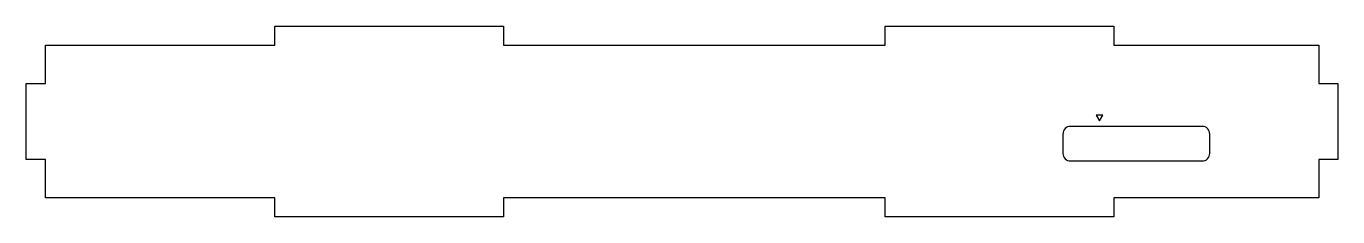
# Model space of a CAD drawing. Header units: millimetres. Extents: x -333 to -161, y -42 to -17.
import ezdxf

# ---------------------------------------------------------------- set-up
doc = ezdxf.new("R2010")
doc.units = ezdxf.units.MM
doc.layers.get('0').update_dxf_attribs({"linetype": 'CONTINUOUS'})

msp = doc.modelspace()

# ---------------------------------------------------------------- linework, layer by layer
for points in [[(-220.48, -39.99), (-270.48, -39.99), (-270.48, -42.49), (-300.48, -42.49), (-300.48, -39.99), (-330.54, -39.99), (-330.54, -34.99), (-333.04, -34.99), (-333.04, -24.99), (-330.54, -24.99), (-330.54, -19.99), (-300.48, -19.99), (-300.48, -17.49), (-270.48, -17.49), (-270.48, -19.99), (-220.48, -19.99), (-220.48, -17.49), (-190.48, -17.49), (-190.48, -19.99), (-163.64, -19.99), (-163.64, -24.99), (-161.14, -24.99), (-161.14, -34.99), (-163.64, -34.99), (-163.64, -39.99), (-190.48, -39.99), (-190.48, -42.49), (-220.48, -42.49)], [(-192.35, -29.89), (-191.92, -29.14), (-192.79, -29.14)]]:
    msp.add_lwpolyline(points, close=True)
msp.add_lwpolyline([(-196.16, -35.17), (-178.92, -35.17, 0.414214), (-177.92, -34.17), (-177.92, -31.63, 0.414214), (-178.92, -30.63), (-196.16, -30.63, 0.414214), (-197.16, -31.63), (-197.16, -34.17, 0.414214)], format="xyb", close=True)

doc.saveas('drawing.dxf')
